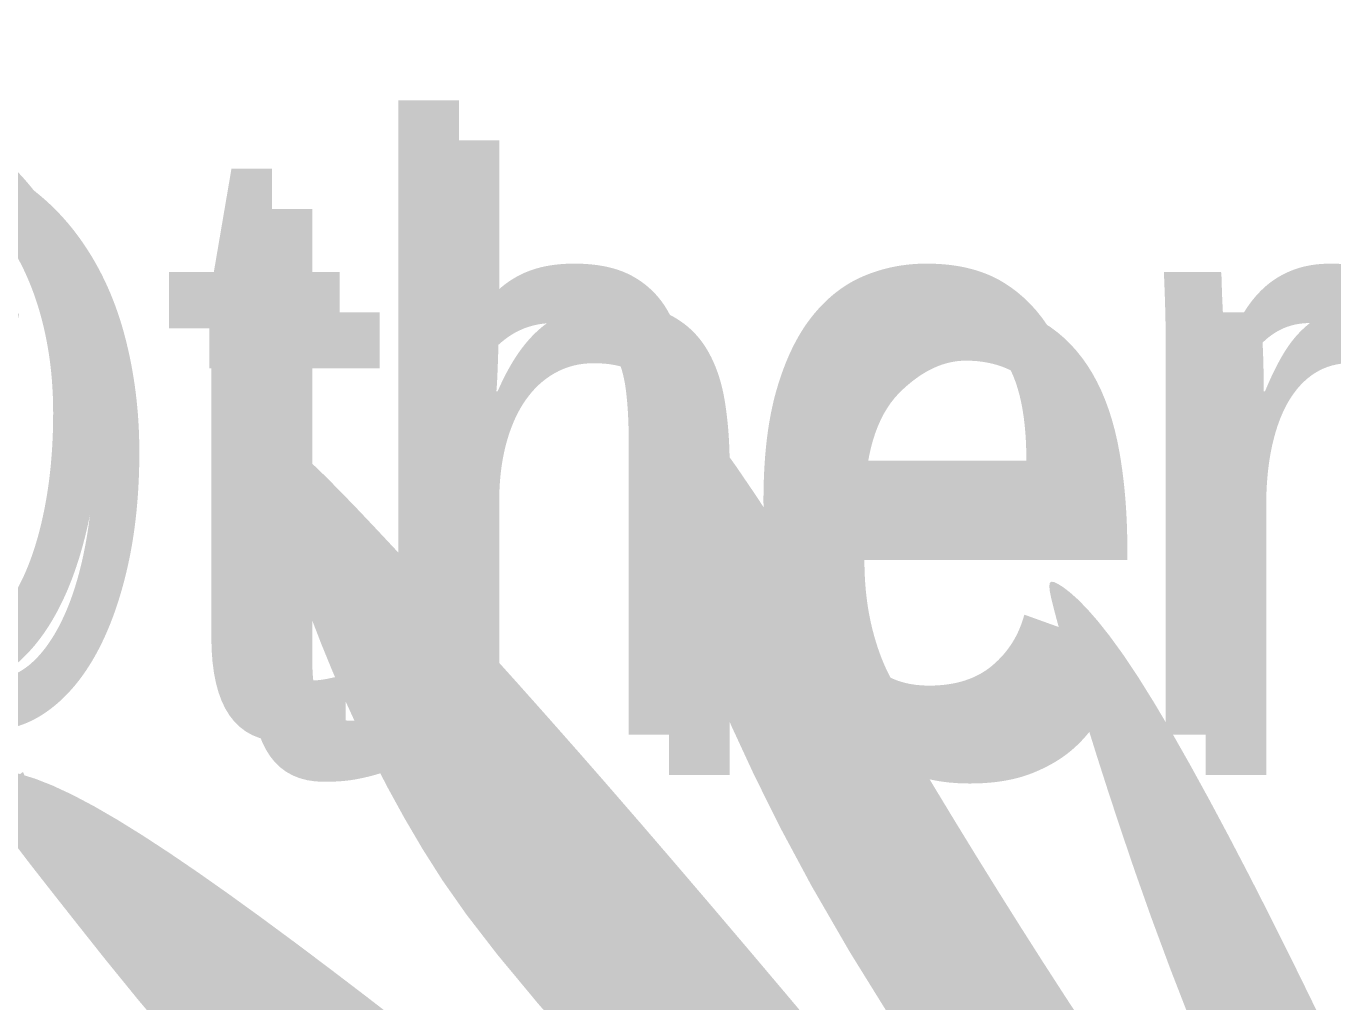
# Model space of a CAD drawing. Header units: millimetres. Extents: x -754 to 578, y -31 to 612.
# Drawn here: x -454.83 to -445.07, y 90.09 to 97.38 of the extents above; entities that cross this region are included whole.
import ezdxf

# ---------------------------------------------------------------- set-up
doc = ezdxf.new("R2010")
doc.units = ezdxf.units.MM
for name, color, linetype in [('Images', 7, 'Continuous'), ('magpiefill', 3, 'Continuous'), ('Text', 7, 'Continuous')]:
    doc.layers.add(name, color=color, linetype=linetype)
doc.styles.get("Standard").update_dxf_attribs({"font": 'arial.ttf'})
picture_1 = doc.add_image_def('image12.jpg', size_in_pixel=(700, 590))

msp = doc.modelspace()

# ---------------------------------------------------------------- hatches: boundary and pattern name
at = {"layer": 'magpiefill'}
h = msp.add_hatch(color=255, dxfattribs=at)
h.dxf.hatch_style = 1
h.paths.add_polyline_path([(-448.207442476306, 91.96821682385139), (-448.36087030239, 92.22530402566747), (-448.5120337010624, 92.47899634598039), (-448.6611591173757, 92.7285016433691), (-448.8084729963832, 92.97302777641244), (-448.9542017831377, 93.21178260368956), (-449.0985719226924, 93.44397398377916), (-449.2418098600999, 93.66880977526034), (-449.383764640661, 93.88500369250826), (-449.5227757106666, 94.0892928730829), (-449.6568051166548, 94.27792031034097), (-449.7838149051646, 94.44712899763863), (-449.9017671227342, 94.59316192833234), (-450.0086238159017, 94.71226209577846), (-450.1023470312061, 94.80067249333337), (-450.1808988151854, 94.85463611435362), (-450.2427356067922, 94.87150494798183), (-450.2882914146337, 94.85306696650466), (-450.3184946397316, 94.80221913799556), (-450.3342736831073, 94.72185843052777), (-450.3365569457817, 94.61488181217462), (-450.3262728287766, 94.48418625100905), (-450.3043497331134, 94.33266871510433), (-450.2717160598132, 94.16322617253375), (-450.2289492290238, 93.97804455165917), (-450.1752227373963, 93.77646562199698), (-450.1093591007091, 93.5571201133522), (-450.0301808347397, 93.31863875552999), (-449.936510455266, 93.05965227833508), (-449.8271704780655, 92.77879141157285), (-449.7009834189162, 92.47468688504836), (-449.5567717935957, 92.14596942856636), (-449.39178069609, 91.78981133426093), (-449.1969455332164, 91.39755114358078), (-448.9616242900001, 90.95906896030412), (-448.6751749514673, 90.46424488820855), (-448.326955502643, 89.90295903107192), (-447.9063239285526, 89.26509149267221), (-447.476724624912, 88.6470982108149), (-446.9838058947354, 88.19365624571117), (-446.5531059302373, 87.79642059997734), (-446.1795405260232, 87.45115114075467), (-445.8580254766985, 87.15360773518626), (-445.5834765768693, 86.89955025041374), (-445.3508096211411, 86.68473855358009), (-445.1549404041195, 86.50493251182706), (-444.9907847204101, 86.35589199229688), (-444.8536415302287, 86.23371954269035), (-444.7403424562322, 86.13588843294157), (-444.6481022866866, 86.06021461354311), (-444.5741358098589, 86.00451403498735), (-444.5156578140159, 85.96660264776682), (-444.4698830874241, 85.94429640237412), (-444.4340264183503, 85.93541124930171), (-444.4053025950611, 85.93776313904212), (-444.3819490670992, 85.95051343374368), (-444.3662939291105, 85.97820514217906), (-444.3616879370175, 86.02672668477659), (-444.3714818467415, 86.10196648196485), (-444.3990264142049, 86.20981295417218), (-444.4476723953301, 86.35615452182695), (-444.5207705460384, 86.54687960535779), (-444.6216716222525, 86.7878766251932), (-444.8366164060978, 87.06201228006304), (-445.332715268083, 87.70251754839789), (-445.7286023823692, 88.22233188971501), (-446.0435773869267, 88.64539432044043), (-446.2969399197248, 88.99564385700043), (-446.5079896187333, 89.29701951582088), (-446.6960261219224, 89.5734603133279), (-446.8771532159403, 89.84489845583973), (-447.05469128215, 90.11523890924246), (-447.2287648505926, 90.38437982931454), (-447.3994984513101, 90.65221937183405), (-447.5670166143439, 90.91865569257939), (-447.7314438697354, 91.18358694732879), (-447.8929047475259, 91.44691129186067), (-448.0515237777571, 91.7085268819531)])
h = msp.add_hatch(color=253, dxfattribs=at)
h.dxf.hatch_style = 1
h.paths.add_polyline_path([(-451.5480069270764, 92.90517745371834), (-451.7288246118816, 93.10295027764548), (-451.8997468773169, 93.28843360937911), (-452.0610114730605, 93.46215931993746), (-452.2126693392796, 93.62429904406788), (-452.3540241780979, 93.77358347143459), (-452.4841928821282, 93.9083830554307), (-452.6022923439832, 94.02706824944931), (-452.7074394562758, 94.1280095068837), (-452.7987511116189, 94.209577281127), (-452.8753442026252, 94.27014202557245), (-452.9363356219076, 94.30807419361317), (-452.9812989136499, 94.32241944441478), (-453.0116342283241, 94.3149242602328), (-453.0291983679724, 94.2880103290949), (-453.0358481346375, 94.24409933902936), (-453.0334403303627, 94.18561297806363), (-453.0238317571902, 94.11497293422566), (-453.0088792171631, 94.0346008955436), (-452.990439512324, 93.94691855004508), (-452.9698901482532, 93.85371387252113), (-452.9466914446824, 93.75423998481448), (-452.919824424881, 93.6471162955311), (-452.8882701121178, 93.53096221327684), (-452.8510095296623, 93.40439714665764), (-452.8070237007837, 93.26604050427936), (-452.755293648751, 93.11451169474785), (-452.6948003968339, 92.94843012666895), (-452.624711779257, 92.76701308719564), (-452.5449428740686, 92.57186937766829), (-452.4555955702724, 92.36520567797476), (-452.3567717568721, 92.14922866800232), (-452.2485733228725, 91.92614502763875), (-452.1311021572762, 91.6981614367715), (-452.0044601490881, 91.46748457528827), (-451.8687491873118, 91.23632112307628), (-451.7204120197119, 91.00261239668717), (-451.5412548290974, 90.74723825932577), (-451.3094246570379, 90.44681321086132), (-451.0030685451032, 90.07795175116269), (-450.600333534863, 89.61726838009864), (-450.0793666678866, 89.0413775975384), (-449.4183149857441, 88.32689390335065), (-448.5953255300051, 87.45043179740449), (-445.3830416309711, 85.25792837810658), (-445.3641058295611, 85.2673914657456), (-445.1966776561798, 85.2673914657456), (-445.1206684753115, 85.24839862064852), (-446.0800720417301, 85.95813693125231), (-446.8342060660609, 86.5309835183784), (-447.4139168722013, 86.98827898762381), (-447.8500507840483, 87.35136394458542), (-448.1734541254993, 87.64157899485997), (-448.4149732204514, 87.88026474404474), (-448.6054543928022, 88.08876179773642), (-448.7757439664489, 88.28841076153174), (-448.9511715642038, 88.4966413487526), (-449.1350000045423, 88.71523970361781), (-449.3249754048544, 88.94208107807091), (-449.5188438825311, 89.17504072405558), (-449.7143515549624, 89.41199389351556), (-449.9092445395387, 89.65081583839398), (-450.1012689536508, 89.88938181063459), (-450.2881709146887, 90.12556706218112), (-450.4679697367455, 90.35746443717443), (-450.6397775207238, 90.58403714854673), (-450.8029795642281, 90.80446600142733), (-450.9569611648637, 91.01793180094586), (-451.1011076202353, 91.2236153522318), (-451.2348042279482, 91.4206974604148), (-451.3574362856068, 91.60835893062429), (-451.4683890908165, 91.78578056798978), (-451.5666979066798, 91.95149466017469), (-451.6499978582933, 92.10143942497788), (-451.7155740362507, 92.23090456273206), (-451.7607115311461, 92.33517977376962), (-451.7826954335738, 92.40955475842355), (-451.7788108341279, 92.44931921702634), (-451.7463428234024, 92.44976284991083), (-451.6825764919917, 92.40617535740954), (-451.5859964434928, 92.31594559665825), (-451.459885333516, 92.18485905200556), (-451.3087253306755, 92.02080036460298), (-451.1369986035842, 91.8316541756019), (-450.949187320856, 91.6253051261541), (-450.7497736511044, 91.40963785741091), (-450.5432397629431, 91.1925370105241), (-450.3340678249858, 90.98188722664514), (-450.1186294587809, 90.77676695956902), (-449.8608540976179, 90.54102991366571), (-449.5165606277217, 90.22972360594817), (-449.0415679353165, 89.79789555342951), (-448.3916949066272, 89.20059327312322), (-448.2190346778646, 89.04009478239814), (-448.5401210832437, 89.4241440700194), (-448.850708258242, 89.79442896407085), (-449.1506786761365, 90.15070427530439), (-449.4399148102045, 90.4927248144723), (-449.7182991337233, 90.82024539232707), (-449.9857141199707, 91.13302081962095), (-450.2420422422234, 91.43080590710662), (-450.4871659737593, 91.71335546553618), (-450.7210270005888, 91.98055381570646), (-450.9438038596572, 92.23280331859155), (-451.1557343006425, 92.47063584520961), (-451.3570560732226, 92.694583266579)])
h = msp.add_hatch(color=255, dxfattribs=at)
h.dxf.hatch_style = 1
h.paths.add_polyline_path([(-445.9885711807133, 91.60009832070537), (-446.1332553247441, 91.86367082605574), (-446.271946204756, 92.1079925031025), (-446.4029534153351, 92.32937702000727), (-446.5245865510674, 92.52413804493158), (-446.6354710879991, 92.68963029330519), (-446.7354960280201, 92.8273726696309), (-446.8248662544804, 92.93992512567998), (-446.9037866507298, 93.02984761322378), (-446.9724621001185, 93.09970008403324), (-447.0310974859968, 93.15204248987966), (-447.0798976917146, 93.18943478253433), (-447.1190676006221, 93.214436913768), (-447.1488462500799, 93.22895178138651), (-447.1696092934902, 93.23225406733084), (-447.1817665382658, 93.22296139957675), (-447.1857277918195, 93.19969140609967), (-447.1819028615646, 93.16106171487505), (-447.1707015549132, 93.10568995387843), (-447.1525336792786, 93.03219375108534), (-447.1278090420733, 92.93919073447127), (-447.0967624315207, 92.8254137294121), (-447.0589285590854, 92.69005635088523), (-447.0136671170429, 92.53242741126834), (-446.9603377976682, 92.3518357229395), (-446.8983002932368, 92.14759009827642), (-446.8269142960239, 91.91899934965674), (-446.7455394983047, 91.66537228945847), (-446.6535355923542, 91.3860177300593), (-446.5492530281361, 91.07836703099255), (-446.4270052863679, 90.73234174041409), (-446.2800966054547, 90.33598595363495), (-446.1018312238027, 89.87734376596671), (-445.8855133798168, 89.3444592727204), (-445.6244473119031, 88.72537656920754), (-445.3529096513516, 88.10217483343357), (-445.070339773465, 87.74354217277246), (-444.8261974864447, 87.43148080378745), (-444.6163103389154, 87.16223408517845), (-444.4365058795011, 86.93204537564444), (-444.282611656826, 86.73715803388505), (-444.1504552195149, 86.57381541859976), (-444.0358641161916, 86.4382608884878), (-443.9346658954807, 86.32673780224872), (-443.8435756015106, 86.2370794109566), (-443.7628582604278, 86.17347853518422), (-443.693666393882, 86.14171788787925), (-443.637152523524, 86.14758018198928), (-443.5944691710042, 86.19684813046177), (-443.5667688579725, 86.2953044462444), (-443.5552041060797, 86.44873184228473), (-443.5609274369758, 86.66291303153042), (-443.6284548866956, 86.79258862382335), (-443.8147894384075, 87.16120529881104), (-443.9921973380656, 87.5207996231898), (-444.1619659551387, 87.8711724532771), (-444.32535165327, 88.21233703327263), (-444.4834867728057, 88.54515615890264), (-444.6374726482663, 88.8707050137744), (-444.788410614173, 89.19005878149608), (-444.9374020050473, 89.50429264567555), (-445.0855481554099, 89.81448178992044), (-445.2339503997819, 90.1217013978384), (-445.3837100726844, 90.4270266530373), (-445.5354632186495, 90.73073915321739), (-445.6879847222519, 91.0299461524477), (-445.8395841780779, 91.32096131888983)])
h = msp.add_hatch(color=255, dxfattribs=at)
h.dxf.hatch_style = 1
h.paths.add_polyline_path([(-448.3916949066272, 89.20059327312319), (-449.0415679353166, 89.79789555342951), (-449.5165606277218, 90.22972360594821), (-449.860854097618, 90.5410299136658), (-450.1186294587809, 90.77676695956902), (-450.3340678249858, 90.98188722664514), (-450.5432397629431, 91.1925370105241), (-450.7497736511044, 91.40963785741091), (-450.949187320856, 91.6253051261541), (-451.1369986035842, 91.83165417560181), (-451.3087253306755, 92.02080036460298), (-451.459885333516, 92.18485905200556), (-451.5859964434928, 92.31594559665825), (-451.6825764919917, 92.40617535740954), (-451.7463428234024, 92.44976284991083), (-451.7788108341279, 92.44931921702634), (-451.7826954335738, 92.40955475842355), (-451.7607115311461, 92.33517977376962), (-451.7155740362507, 92.23090456273206), (-451.6499978582933, 92.10143942497788), (-451.5666979066798, 91.95149466017469), (-451.4683890908163, 91.78578056798978), (-451.3574362856068, 91.60835893062429), (-451.2348042279482, 91.4206974604148), (-451.1011076202353, 91.2236153522318), (-450.9569611648637, 91.01793180094586), (-450.8029795642281, 90.80446600142733), (-450.6397775207238, 90.58403714854673), (-450.4679697367455, 90.35746443717443), (-450.2881709146887, 90.12556706218112), (-450.1012689536508, 89.88938181063459), (-449.9092445395387, 89.65081583839398), (-449.7143515549624, 89.41199389351556), (-449.5188438825311, 89.17504072405568), (-449.3249754048544, 88.94208107807091), (-449.1350000045423, 88.71523970361781), (-448.9511715642038, 88.4966413487526), (-448.7757439664489, 88.28841076153174), (-448.6054543928022, 88.08876179773642), (-448.4149732204514, 87.88026474404474), (-448.1734541254993, 87.64157899485997), (-447.8500507840483, 87.35136394458542), (-447.4139168722013, 86.98827898762381), (-446.8342060660609, 86.5309835183784), (-446.0800720417301, 85.95813693125231), (-445.1206684753115, 85.24839862064852), (-444.9734409137155, 85.2116100348554), (-444.694393136036, 85.15582860396506), (-444.3037282201904, 85.2116100348554), (-444.2210266345232, 85.2281420166679), (-444.3226788260025, 85.33255934760366), (-444.4434161447952, 85.45524580720459), (-444.5822391601714, 85.59520062880932), (-444.738148441402, 85.75142304575593), (-444.9101445577576, 85.92291229138323), (-445.0133294855257, 86.02536465022864), (-446.3905833852939, 87.32975609719958), (-447.522760427878, 88.3928642820421)])
h = msp.add_hatch(color=253, dxfattribs=at)
h.dxf.hatch_style = 1
h.paths.add_polyline_path([(-452.5734821985648, 90.35079238292013), (-452.8327839596246, 90.54544421504119), (-453.0810504879962, 90.72866481848862), (-453.3184523005116, 90.90023522746324), (-453.5444773600636, 91.05937380299949), (-453.7586136295445, 91.20529890613153), (-453.9603490718467, 91.33722889789384), (-454.1491716498625, 91.45438213932043), (-454.3245693264844, 91.55597699144573), (-454.4860300646046, 91.64123181530393), (-454.6329688961005, 91.70956968668196), (-454.7645091287857, 91.76123254037705), (-454.8797011394587, 91.79666702593919), (-454.9775953049186, 91.81631979291812), (-455.0572420019641, 91.82063749086385), (-455.1176916073935, 91.8100667693261), (-455.1579944980056, 91.78505427785504), (-455.1772010505988, 91.7460466660003), (-455.174363195202, 91.69291210674048), (-455.1485390747642, 91.6232048667681), (-455.0987883854648, 91.53390073620415), (-455.0241708234827, 91.42197550516967), (-454.9237460849969, 91.28440496378565), (-454.7965738661865, 91.11816490217352), (-454.641713863231, 90.92023111045398), (-454.4582257723094, 90.68757937874827), (-454.2439281420578, 90.4173179288156), (-453.9916749309398, 90.10708470896664), (-453.6930789498767, 89.75465009915064), (-453.3397530097891, 89.35778447931656), (-452.9233099215975, 88.9142582294136), (-452.4353624962231, 88.42184172939061), (-451.8675235445863, 87.87830535919677), (-451.2114058776086, 87.28141949878102), (-451.1128542132961, 87.23432510523395), (-450.7567356321631, 87.06274875386757), (-450.4010012327574, 86.88979004979599), (-450.2711258181325, 86.82602133419307), (-450.5520849237554, 87.19792943765093), (-450.8116680843748, 87.5342518885085), (-451.049767716375, 87.83676635546038), (-451.2662762361399, 88.10725050720082), (-451.4610860600537, 88.34748201242431), (-451.6340896045003, 88.55923853982523), (-451.7851792858635, 88.74429775809801), (-451.9142475205279, 88.90443733593726), (-452.0213199095133, 89.0414373257664), (-452.1069547923836, 89.15708731492592), (-452.1718436933393, 89.25317927448549), (-452.2166781365806, 89.33150517551493), (-452.2421496463079, 89.39385698908383), (-452.2489497467211, 89.44202668626181), (-452.2377699620206, 89.47780623811857), (-452.2093018164067, 89.5029876157239), (-452.1599824957416, 89.51617693734954), (-452.0692318325364, 89.50323691007523), (-451.9122153209644, 89.44684438818314), (-451.6640984551987, 89.329676225955), (-451.3000467294128, 89.13440927767303), (-450.7952256377794, 88.84372039761897), (-450.1674987975712, 88.46598040095697), (-450.5996013327438, 88.80935532260068), (-450.996268183449, 89.1237008884936), (-451.3610826362187, 89.41161149867108), (-451.6976279775836, 89.67568155316758), (-452.0094874940758, 89.91850545201805), (-452.3002444722256, 90.14267759525738)])

# ---------------------------------------------------------------- texts
at = {"layer": 'Text', "color": 255, "char_height": 4.5, "attachment_point": 1}
for s, insert in [('{\\fArial Narrow|b0|i0|c0|p34;\\C256;\\c16777215;If you would like to contribute to the \\H1.3419x; \\H0.74523x;magazine, email:\\H1.2194x; \\H0.82009x;\\Peditor@themagpi.com\\H1.2779x; }', (-471.9636789635728, 119.0933330904302)), ('{\\fArial Narrow|b0|i0|c0|p34;\\C256;\\c0;If you would like to contribute to the \\H1.3419x; \\H0.74523x;magazine, email:\\H1.2194x; \\H0.82009x;\\Peditor@themagpi.com\\H1.2779x; }', (-471.6636789635728, 118.7933330904302))]:
    msp.add_mtext_dynamic_manual_height_columns(s, width=60, gutter_width=12.5, heights=[0], dxfattribs=dict(at, insert=insert))

# ---------------------------------------------------------------- pictures from other files: only their frames are drawn
at = {"layer": 'Images'}
image = msp.add_image(picture_1, insert=(-754.3365603195051, 1.13686837721616e-13), size_in_units=(352.37288135593224, 297.00000000000006), dxfattribs=at)
image.dxf.flags = 7

doc.saveas('drawing.dxf')
